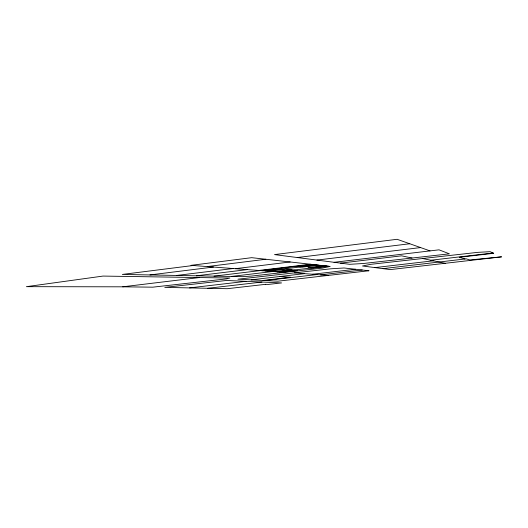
<?xml version="1.0" encoding="UTF-8"?>
<svg xmlns="http://www.w3.org/2000/svg" width="528" height="528" viewBox="0 0 528 528"><rect width="100%" height="100%" fill="white"/><g stroke="black" fill="none" stroke-linecap="round" stroke-linejoin="round"><path stroke-width="0.79" d="M193.083 265.505L122.357 274.428L242.642 276.672L251.374 276.085L322.219 268.132L330.205 266.442L251.684 257.677L190.997 265.346L284.315 272.389M207.253 266.574L265.822 259.255M149.939 274.943L213.47 267.043M297.231 257.539L409.761 243.751M176.761 275.444L233.171 268.521M235.356 268.686L290.169 261.974M196.343 275.807L247.348 269.597M316.892 260.08L420.618 247.579M122.694 286.816L152.744 287.173L226.743 278.857L229.885 278.025L103 276.078L26.4 286.671L122.694 286.816L199.327 277.556M258.806 270.461L310.431 264.238M214.025 276.137L260.304 270.574M262.046 270.706L277.781 268.811L283.754 269.32M265.195 270.943L280.797 269.069M299.798 266.785L315.869 264.851M334.066 262.304L439.025 249.83L449.407 253.836L363.337 263.505L349.622 264.317L274.534 254.595L397.109 239.296L430.043 250.899M268.204 270.805L313.711 265.346M268.283 271.174L285.628 269.095L291.344 269.59L274.283 271.63M340.481 263.135L401.557 255.823L412.031 258.034M231.304 276.461L272.791 271.511M277.2 271.847L292.294 270.052M310.675 267.861L326.212 266.006M280.064 272.065L295.04 270.283M282.876 272.276L297.733 270.514L289.502 269.808M312.576 274.25L355.41 269.254M251.13 279.853L304.55 273.636M189.526 287.899L246.041 281.338M430.795 260.245L493.04 252.991L493.713 253.295L459.301 257.294L464.99 258.971M263.096 280.447L290.638 277.266L279.543 276.547M493.04 252.991L490.103 251.671L477.682 252.364L370.847 264.317L362.472 265.987L374.913 267.597L433.435 260.799L445.229 263.3M265.129 280.546L316.873 274.573M320.608 274.857L362.234 270.019M207.755 288.288L261.994 282.051M383.024 268.653L466.165 258.832L469.854 259.954L501.6 256.839L390.317 269.59L374.913 267.597M294.479 272.864L328.099 275.431M286.07 270.263L289.661 270.567M310.748 267.32L314.081 267.656M422.671 258.522L433.435 260.799M308.827 264.818L262.667 270.382L280.018 271.715L324.007 266.475L308.827 264.818M313.157 264.548L296.947 266.501L302.597 267.062L318.529 265.148L313.157 264.548M323.697 265.729L308.035 267.597L313.269 268.118L328.673 266.284L323.697 265.729M368.881 270.758L277.9 281.186L237.917 279.193L330.799 268.798L344.032 267.98L368.881 270.758M265.716 284.315L227.205 288.704L164.795 287.377L226.532 280.467L281.549 282.922L268.363 284.42L265.716 284.315"/></g></svg>
